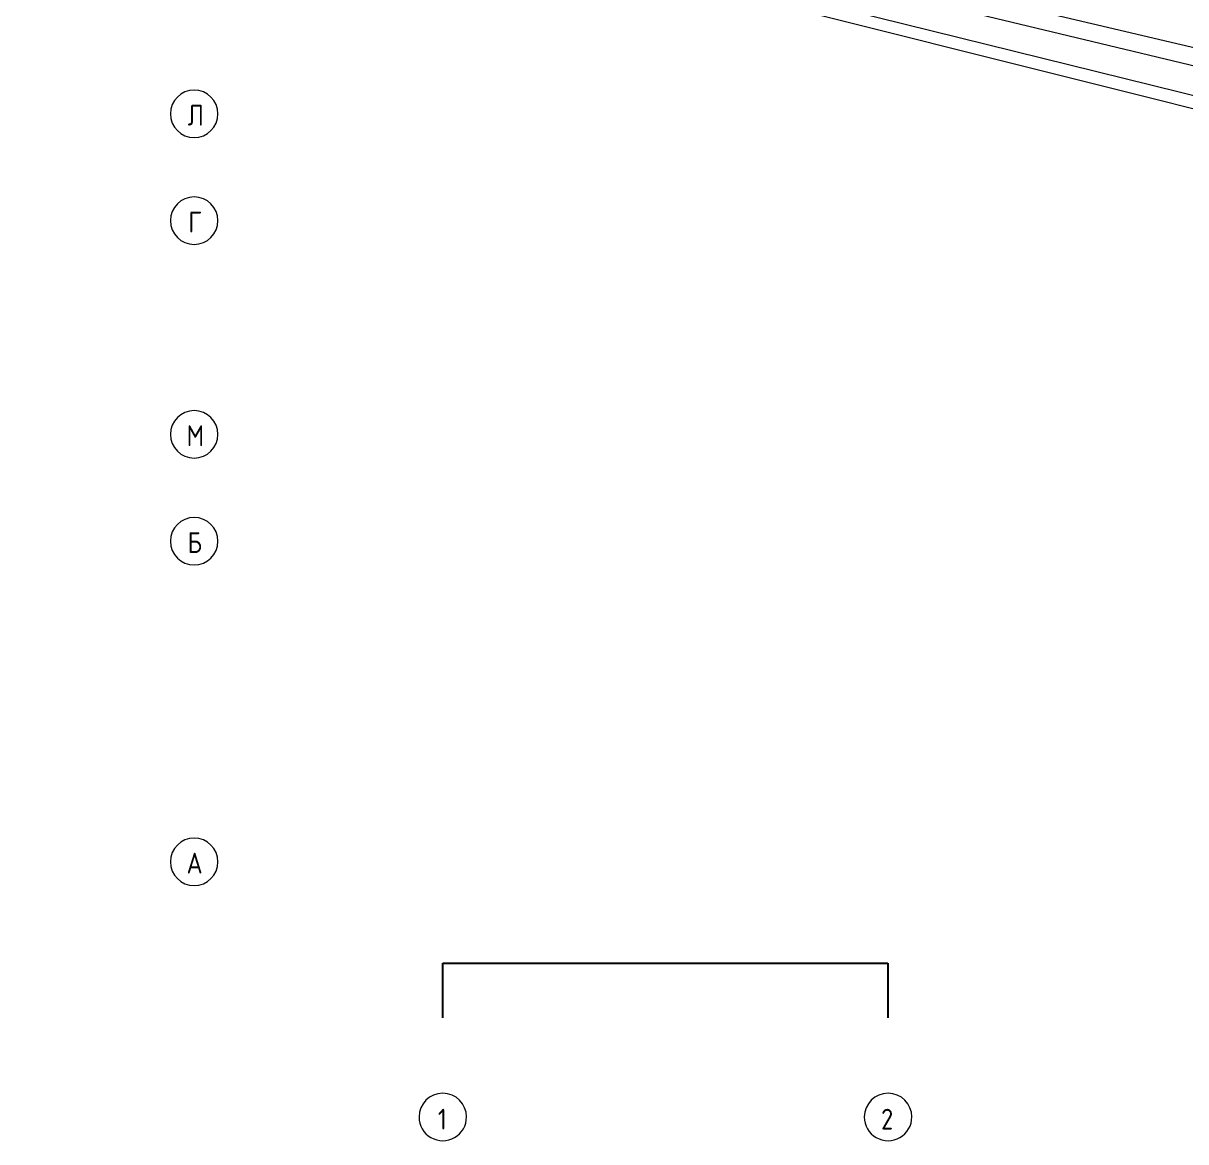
# Model space of a CAD drawing. Header units: millimetres. Extents: x -584918 to 2941280, y 3000189 to 4229862.
# Drawn here: x 152745 to 172325, y 3816351 to 3835191 of the extents above; entities that cross this region are included whole.
import ezdxf

# ---------------------------------------------------------------- set-up
doc = ezdxf.new("R2010")
doc.units = ezdxf.units.MM
doc.layers.get('Defpoints').update_dxf_attribs({"lineweight": 0})
doc.layers.add('Оси', color=7, linetype='Continuous', lineweight=0)
doc.layers.add('экспертиза ДУ', color=1, linetype='Continuous', lineweight=0)
doc.styles.add('GOST Common', font='', dxfattribs={"width": 0.9, "height": 700})
doc.styles.get("Standard").update_dxf_attribs({"font": 'arial.ttf'})
doc.styles.get('GOST Common').set_extended_font_data('GOST Common')
doc.dimstyles.new('ISO-25', dxfattribs={"dimtxt": 2.5, "dimasz": 2.5, "dimexe": 1.25, "dimexo": 0.625, "dimtad": 1, "dimtxsty": 'Standard', "dimcen": 2.5, "dimadec": 0, "dimazin": 0, "dimtfac": 1, "dimtmove": 0, "dimatfit": 3, "dimfxl": 1, "dimarcsym": 0})

# ---------------------------------------------------------------- blocks, each defined once
blk = doc.blocks.new('Ось сетки - Круг_Ø8 мм-6577-АР Этаж 02')
at = {"layer": 'Оси'}
for start, end in [(360, 180), (180, 360)]:
    blk.add_arc((0, 0), 4, start, end, dxfattribs=at)
blk = doc.blocks.new('*D1166')
at = {"color": 0, "lineweight": -2, "transparency": 16777216}
for p, q in [((159811, 3818436), (159811, 3819357)), ((159814, 3819356), (167309, 3819356)), ((167311, 3818436), (167311, 3819357))]:
    blk.add_line(p, q, dxfattribs=at)
at = {"color": 0, "transparency": 16777216}
for points in [[(159814, 3819356), (159814, 3819355), (159811, 3819356)], [(167309, 3819356), (167309, 3819355), (167311, 3819356)]]:
    blk.add_solid(points, dxfattribs=at)
at = {"layer": 'Defpoints', "color": 0, "transparency": 16777216}
for p in [(167311, 3819356), (159811, 3818435), (167311, 3818435)]:
    blk.add_point(p, dxfattribs=at)
at = {"color": 0, "transparency": 16777216, "insert": (163561, 3819357), "char_height": 2.5, "attachment_point": 5}
blk.add_mtext('7500', dxfattribs=at)

msp = doc.modelspace()

# ---------------------------------------------------------------- linework, layer by layer
at = {"layer": 'экспертиза ДУ'}
for points in [[(189381.376, 3830415.598), (104537.279, 3850758.128)], [(104537.279, 3850758.128), (190303.722, 3830587.545)], [(202853.373, 3826133.956), (104537.279, 3850758.128)], [(104537.279, 3850758.128), (203742.915, 3826246.124)]]:
    msp.add_lwpolyline(points, dxfattribs=at)

# ---------------------------------------------------------------- block references
at = {"layer": 'Оси', "xscale": 99.99999999999993, "yscale": 99.99999999999993, "zscale": 99.99999999999993}
for p, rotation in [((155624.312, 3833665.697), 269.9999999999994), ((155624.312, 3831865.697), 269.9999999999994), ((155624.312, 3828265.697), 269.9999999999994), ((155624.312, 3826465.697), 269.9999999999994), ((155624.312, 3821065.697), 269.9999999999994), ((159811.203, 3816768.505), 180), ((167311.203, 3816768.505), 180)]:
    msp.add_blockref('Ось сетки - Круг_Ø8 мм-6577-АР Этаж 02', p, dxfattribs=dict(at, rotation=rotation))

# ---------------------------------------------------------------- texts
at = {"layer": 'Оси', "char_height": 350, "attachment_point": 1, "style": 'GOST Common'}
for s, insert, width in [('\\fGOST Common|b0|i0|c204|p34|;\\W.9;Л', (155513.689, 3833818.284), 303.03787), ('\\fGOST Common|b0|i0|c204|p34|;\\W.9;Г', (155525.839, 3832018.284), 274.17712), ('\\fGOST Common|b0|i0|c204|p34|;\\W.9;М', (155496.139, 3828418.284), 346.329), ('\\fGOST Common|b0|i0|c204|p34|;\\W.9;Б', (155510.989, 3826618.284), 310.25306), ('\\fGOST Common|b0|i0|c204|p34|;\\W.9;А', (155496.139, 3821218.284), 346.329), ('\\fGOST Common|b0|i0|c204|p34|;\\W.9;1', (159728.334, 3816905.784), 187.59487), ('\\fGOST Common|b0|i0|c204|p34|;\\W.9;2', (167192.784, 3816905.784), 274.17712)]:
    msp.add_mtext(s, dxfattribs=dict(at, insert=insert, width=width))

# ---------------------------------------------------------------- dimensions: what is measured, and where the dimension line sits
dim = msp.add_aligned_dim(p1=(159811.203, 3818435.143), p2=(167311.203, 3818435.143), distance=920.384, dimstyle='ISO-25')
dim.commit()
dim.dimension.update_dxf_attribs({"geometry": '*D1166', "text_midpoint": (163561.203, 3819357.429)})

doc.saveas('drawing.dxf')
